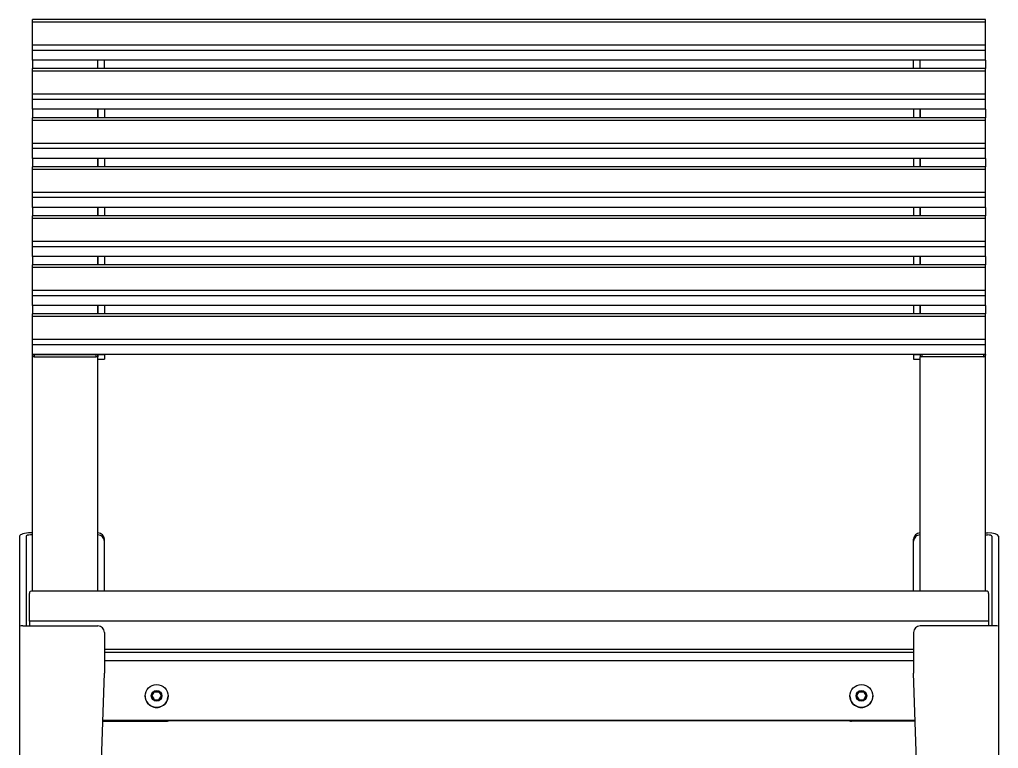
# Model space of a CAD drawing. Header units: millimetres. Extents: x 22162 to 28102, y 3160 to 7360.
# Drawn here: x 24495 to 25095, y 6397 to 6844 of the extents above; entities that cross this region are included whole.
import ezdxf

# ---------------------------------------------------------------- set-up
doc = ezdxf.new("R2010")
doc.units = ezdxf.units.MM
doc.header["$LTSCALE"] = 0.3

msp = doc.modelspace()

# ---------------------------------------------------------------- linework, layer by layer
at = {"color": 7, "linetype": 'Continuous'}
for p, q in [((24503.41, 6842.5), (24503.41, 6844.14)), ((25087.41, 6844.14), (24503.41, 6844.14)), ((24503.41, 6828.4), (24503.41, 6842.5)), ((25087.41, 6842.5), (24503.41, 6842.5)), ((25087.41, 6842.5), (25087.41, 6844.14)), ((25087.41, 6828.4), (25087.41, 6842.5)), ((24503.41, 6825.2), (24503.41, 6828.4)), ((25087.41, 6828.4), (24503.41, 6828.4)), ((25087.41, 6825.2), (25087.41, 6828.4)), ((24503.41, 6819.21), (24503.41, 6825.2)), ((25087.41, 6825.2), (24503.41, 6825.2)), ((25087.41, 6819.21), (25087.41, 6825.2)), ((25087.41, 6819.21), (24503.41, 6819.21)), ((24503.41, 6819.21), (24503.41, 6814.07)), ((24543.41, 6814.07), (24543.41, 6819.21)), ((24543.41, 6814.07), (24543.41, 6819.21)), ((24547.41, 6814.07), (24547.41, 6819.21)), ((25043.41, 6814.07), (25043.41, 6819.21)), ((25047.41, 6814.07), (25047.41, 6819.21)), ((25047.41, 6814.07), (25047.41, 6819.21)), ((25087.41, 6819.21), (25087.41, 6814.07)), ((24503.41, 6812.43), (24503.41, 6814.07)), ((25087.41, 6814.07), (24503.41, 6814.07)), ((24503.41, 6798.33), (24503.41, 6812.43)), ((25087.41, 6812.43), (24503.41, 6812.43)), ((25087.41, 6812.43), (25087.41, 6814.07)), ((25087.41, 6798.33), (25087.41, 6812.43)), ((24503.41, 6795.13), (24503.41, 6798.33)), ((25087.41, 6798.33), (24503.41, 6798.33)), ((25087.41, 6795.13), (25087.41, 6798.33)), ((24503.41, 6789.14), (24503.41, 6795.13)), ((25087.41, 6795.13), (24503.41, 6795.13)), ((25087.41, 6789.14), (25087.41, 6795.13)), ((25087.41, 6789.14), (24503.41, 6789.14)), ((24503.41, 6789.14), (24503.41, 6784)), ((24543.41, 6789.14), (24543.41, 6784)), ((24543.41, 6784), (24543.41, 6789.14)), ((24547.41, 6789.14), (24547.41, 6784)), ((25043.41, 6789.14), (25043.41, 6784)), ((25047.41, 6789.14), (25047.41, 6784)), ((25047.41, 6784), (25047.41, 6789.14)), ((25087.41, 6789.14), (25087.41, 6784)), ((24503.41, 6782.36), (24503.41, 6784)), ((25087.41, 6784), (24503.41, 6784)), ((24503.41, 6768.26), (24503.41, 6782.36)), ((25087.41, 6782.36), (24503.41, 6782.36)), ((25087.41, 6782.36), (25087.41, 6784)), ((25087.41, 6768.26), (25087.41, 6782.36)), ((24503.41, 6765.06), (24503.41, 6768.26)), ((25087.41, 6768.26), (24503.41, 6768.26)), ((25087.41, 6765.06), (25087.41, 6768.26)), ((24503.41, 6759.07), (24503.41, 6765.06)), ((25087.41, 6765.06), (24503.41, 6765.06)), ((25087.41, 6759.07), (25087.41, 6765.06)), ((25087.41, 6759.07), (24503.41, 6759.07)), ((24503.41, 6759.07), (24503.41, 6753.93)), ((24543.41, 6759.07), (24543.41, 6753.93)), ((24543.41, 6753.93), (24543.41, 6759.07)), ((24547.41, 6759.07), (24547.41, 6753.93)), ((25043.41, 6759.07), (25043.41, 6753.93)), ((25047.41, 6759.07), (25047.41, 6753.93)), ((25047.41, 6753.93), (25047.41, 6759.07)), ((25087.41, 6759.07), (25087.41, 6753.93)), ((24503.41, 6752.29), (24503.41, 6753.93)), ((25087.41, 6753.93), (24503.41, 6753.93)), ((24503.41, 6738.19), (24503.41, 6752.29)), ((25087.41, 6752.29), (24503.41, 6752.29)), ((25087.41, 6752.29), (25087.41, 6753.93)), ((25087.41, 6738.19), (25087.41, 6752.29)), ((24503.41, 6734.99), (24503.41, 6738.19)), ((25087.41, 6738.19), (24503.41, 6738.19)), ((25087.41, 6734.99), (25087.41, 6738.19)), ((24503.41, 6729), (24503.41, 6734.99)), ((25087.41, 6734.99), (24503.41, 6734.99)), ((25087.41, 6729), (25087.41, 6734.99)), ((25087.41, 6729), (24503.41, 6729)), ((24503.41, 6729), (24503.41, 6723.86)), ((24543.41, 6729), (24543.41, 6723.86)), ((24543.41, 6723.86), (24543.41, 6729)), ((24547.41, 6729), (24547.41, 6723.86)), ((25043.41, 6729), (25043.41, 6723.86)), ((25047.41, 6729), (25047.41, 6723.86)), ((25047.41, 6723.86), (25047.41, 6729)), ((25087.41, 6729), (25087.41, 6723.86)), ((24503.41, 6722.22), (24503.41, 6723.86)), ((25087.41, 6723.86), (24503.41, 6723.86)), ((24503.41, 6708.12), (24503.41, 6722.22)), ((25087.41, 6722.22), (24503.41, 6722.22)), ((25087.41, 6722.22), (25087.41, 6723.86)), ((25087.41, 6708.12), (25087.41, 6722.22)), ((24503.41, 6704.92), (24503.41, 6708.12)), ((25087.41, 6708.12), (24503.41, 6708.12)), ((25087.41, 6704.92), (25087.41, 6708.12)), ((24503.41, 6698.93), (24503.41, 6704.92)), ((25087.41, 6704.92), (24503.41, 6704.92)), ((25087.41, 6698.93), (25087.41, 6704.92)), ((25087.41, 6698.93), (24503.41, 6698.93)), ((24503.41, 6698.93), (24503.41, 6693.79)), ((24543.41, 6698.93), (24543.41, 6693.79)), ((24543.41, 6693.79), (24543.41, 6698.93)), ((24547.41, 6698.93), (24547.41, 6693.79)), ((25043.41, 6698.93), (25043.41, 6693.79)), ((25047.41, 6698.93), (25047.41, 6693.79)), ((25047.41, 6693.79), (25047.41, 6698.93)), ((25087.41, 6698.93), (25087.41, 6693.79)), ((24503.41, 6692.15), (24503.41, 6693.79)), ((25087.41, 6693.79), (24503.41, 6693.79)), ((24503.41, 6678.05), (24503.41, 6692.15)), ((25087.41, 6692.15), (24503.41, 6692.15)), ((25087.41, 6692.15), (25087.41, 6693.79)), ((25087.41, 6678.05), (25087.41, 6692.15)), ((24503.41, 6674.85), (24503.41, 6678.05)), ((25087.41, 6678.05), (24503.41, 6678.05)), ((25087.41, 6674.85), (25087.41, 6678.05)), ((24503.41, 6668.86), (24503.41, 6674.85)), ((25087.41, 6674.85), (24503.41, 6674.85)), ((25087.41, 6668.86), (25087.41, 6674.85)), ((25087.41, 6668.86), (24503.41, 6668.86)), ((24503.41, 6668.86), (24503.41, 6663.72)), ((24543.41, 6668.86), (24543.41, 6663.72)), ((24543.41, 6663.72), (24543.41, 6668.86)), ((24547.41, 6668.86), (24547.41, 6663.72)), ((25043.41, 6668.86), (25043.41, 6663.72)), ((25047.41, 6668.86), (25047.41, 6663.72)), ((25047.41, 6663.72), (25047.41, 6668.86)), ((25087.41, 6668.86), (25087.41, 6663.72)), ((24503.41, 6662.08), (24503.41, 6663.72)), ((25087.41, 6663.72), (24503.41, 6663.72)), ((24503.41, 6647.98), (24503.41, 6662.08)), ((25087.41, 6662.08), (24503.41, 6662.08)), ((25087.41, 6662.08), (25087.41, 6663.72)), ((25087.41, 6647.98), (25087.41, 6662.08)), ((24503.41, 6644.78), (24503.41, 6647.98)), ((25087.41, 6647.98), (24503.41, 6647.98)), ((24503.41, 6638.79), (24503.41, 6644.78)), ((25087.41, 6644.78), (24503.41, 6644.78)), ((25087.41, 6644.78), (25087.41, 6647.98)), ((25087.41, 6638.79), (25087.41, 6644.78)), ((24503.41, 6618.08), (24503.41, 6638.79)), ((25087.41, 6638.79), (24503.41, 6638.79)), ((24503.41, 6638.36), (24503.41, 6638.79)), ((24504.41, 6638.79), (24542.41, 6638.79)), ((24504.41, 6638.79), (24504.41, 6637.42)), ((24504.41, 6637.42), (24542.41, 6637.42)), ((24542.41, 6637.42), (24542.41, 6638.79)), ((24543.41, 6638.79), (24543.41, 6637.42)), ((24543.41, 6638.79), (24547.41, 6638.79)), ((24543.41, 6618.08), (24543.41, 6637.42)), ((24543.41, 6636.06), (24547.41, 6636.06)), ((24547.41, 6638.79), (24547.41, 6636.06)), ((24547.41, 6635.94), (24547.41, 6636.06)), ((25043.41, 6638.79), (25043.41, 6636.06)), ((25043.41, 6638.79), (25047.41, 6638.79)), ((25043.41, 6636.06), (25047.41, 6636.06)), ((25043.41, 6636.06), (25043.41, 6635.94)), ((25047.41, 6638.79), (25047.41, 6637.42)), ((25047.41, 6618.08), (25047.41, 6637.42)), ((25086.41, 6638.79), (25048.41, 6638.79)), ((25048.41, 6638.79), (25048.41, 6637.42)), ((25086.41, 6637.42), (25048.41, 6637.42)), ((25086.41, 6637.42), (25086.41, 6638.79)), ((25087.41, 6618.08), (25087.41, 6638.79)), ((25087.41, 6638.79), (25087.41, 6638.36)), ((24543.41, 6635.94), (24547.41, 6635.94)), ((25043.41, 6635.94), (25047.41, 6635.94)), ((24503.41, 6613.52), (24503.41, 6618.08)), ((24543.41, 6613.52), (24543.41, 6618.08)), ((25047.41, 6613.52), (25047.41, 6618.08)), ((25087.41, 6613.52), (25087.41, 6618.08)), ((24503.41, 6493.82), (24503.41, 6613.52)), ((24543.41, 6511.39), (24543.41, 6613.52)), ((25047.41, 6511.39), (25047.41, 6613.52)), ((25087.41, 6493.82), (25087.41, 6613.52)), ((24503.41, 6529.5), (24502.14, 6529.5)), ((24503.41, 6528.27), (24502.14, 6528.27)), ((25087.41, 6529.5), (25088.68, 6529.5)), ((25087.41, 6528.27), (25088.68, 6528.27)), ((24495.41, 6527.42), (24495.41, 6472.35)), ((24499.41, 6527.42), (24499.41, 6472.46)), ((24547.41, 6524.46), (24547.41, 6525.7)), ((24547.41, 6493.82), (24547.41, 6524.46)), ((25043.41, 6524.46), (25043.41, 6525.7)), ((25043.41, 6493.82), (25043.41, 6524.46)), ((25091.41, 6527.42), (25091.41, 6472.46)), ((25095.41, 6527.42), (25095.41, 6472.35)), ((24543.41, 6493.82), (24543.41, 6511.39)), ((25047.41, 6493.82), (25047.41, 6511.39)), ((24501.41, 6475.3), (24501.41, 6492.44)), ((25088.03, 6493.82), (24502.79, 6493.82)), ((25089.41, 6492.44), (25089.41, 6475.3)), ((24501.41, 6475.3), (24501.41, 6472.46)), ((25089.41, 6475.3), (24501.41, 6475.3)), ((25089.41, 6475.3), (25089.41, 6472.46)), ((24495.41, 6472.35), (24495.41, 6042.58)), ((24497.38, 6472.46), (24502.14, 6472.46)), ((24502.14, 6472.46), (24543.41, 6472.46)), ((24547.41, 6468.46), (24547.41, 6443.49)), ((25043.41, 6468.46), (25043.41, 6443.49)), ((25088.68, 6472.46), (25047.41, 6472.46)), ((25093.44, 6472.46), (25088.68, 6472.46)), ((25095.41, 6472.35), (25095.41, 6042.58)), ((24547.41, 6458.31), (25043.41, 6458.31)), ((25043.41, 6456.24), (24547.41, 6456.24)), ((24547.41, 6451.32), (25043.41, 6451.32)), ((24533.54, 6046.44), (24547.41, 6443.49)), ((25057.27, 6046.44), (25043.41, 6443.49)), ((24577.97, 6432.15), (24577.96, 6432.14)), ((24577.96, 6432.14), (24577.96, 6432.04)), ((24577.97, 6432.04), (24577.96, 6432.04)), ((24577.97, 6432.15), (24577.97, 6432.04)), ((24580.85, 6432.15), (24580.85, 6432.04)), ((24580.85, 6432.14), (24580.85, 6432.15)), ((24580.85, 6432.14), (24580.85, 6432.04)), ((24580.85, 6432.04), (24580.85, 6432.04)), ((25009.97, 6432.15), (25009.96, 6432.14)), ((25009.96, 6432.14), (25009.96, 6432.04)), ((25009.97, 6432.04), (25009.96, 6432.04)), ((25009.97, 6432.15), (25009.97, 6432.04)), ((25012.85, 6432.15), (25012.85, 6432.04)), ((25012.85, 6432.14), (25012.85, 6432.15)), ((25012.85, 6432.14), (25012.85, 6432.04)), ((25012.85, 6432.04), (25012.85, 6432.04)), ((24572.41, 6429.53), (24572.41, 6429.5)), ((24576.52, 6429.65), (24576.52, 6429.65)), ((24576.52, 6429.65), (24576.52, 6429.65)), ((24577.96, 6427.15), (24577.97, 6427.15)), ((24580.85, 6427.15), (24580.85, 6427.15)), ((24582.29, 6429.65), (24582.29, 6429.65)), ((24582.29, 6429.65), (24582.29, 6429.65)), ((24586.41, 6429.5), (24586.41, 6429.53)), ((25004.41, 6429.53), (25004.41, 6429.5)), ((25008.52, 6429.65), (25008.52, 6429.65)), ((25008.52, 6429.65), (25008.52, 6429.65)), ((25009.96, 6427.15), (25009.97, 6427.15)), ((25012.85, 6427.15), (25012.85, 6427.15)), ((25014.29, 6429.65), (25014.29, 6429.65)), ((25014.29, 6429.65), (25014.29, 6429.65)), ((25018.41, 6429.5), (25018.41, 6429.53)), ((24546.38, 6414.09), (24585.41, 6414.09)), ((25044.43, 6414.3), (24546.39, 6414.3)), ((24546.39, 6414.3), (24585.41, 6414.3)), ((25044.42, 6414.51), (24546.4, 6414.51)), ((24585.41, 6414.09), (24585.41, 6414.3)), ((25044.43, 6414.3), (25005.41, 6414.3)), ((25005.41, 6414.3), (25005.41, 6414.09)), ((25044.43, 6414.09), (25005.41, 6414.09))]:
    msp.add_line(p, q, dxfattribs=at)
for centre, radius, start, end in [((24497.19, 6458.33), 14.13, 89.21801, 97.23256), ((24543.41, 6468.46), 4, 0, 90), ((25047.41, 6468.46), 4, 90, 180), ((25093.63, 6458.33), 14.13, 82.76744, 90.78199), ((24345.16, 6564.97), 268.03, 329.67667, 330.29309), ((24344.56, 6565.21), 268.73, 329.67746, 330.2923), ((24579.41, 6566.85), 134.72, 269.38648, 270.61352), ((24579.41, 6566.75), 134.72, 269.38648, 270.61352), ((24814.26, 6565.32), 268.73, 209.7077, 210.32254), ((24813.66, 6564.87), 268.03, 209.70691, 210.32333), ((24777.16, 6564.97), 268.03, 329.67667, 330.29309), ((24776.56, 6565.21), 268.73, 329.67746, 330.2923), ((25011.41, 6566.85), 134.72, 269.38648, 270.61352), ((25011.41, 6566.75), 134.72, 269.38648, 270.61352), ((25246.26, 6565.32), 268.73, 209.7077, 210.32254), ((25245.66, 6564.87), 268.03, 209.70691, 210.32333), ((24809.33, 6562.47), 268.03, 209.70691, 210.32333), ((24579.41, 6561.86), 134.72, 269.38648, 270.61352), ((24348.89, 6562.82), 268.73, 329.67746, 330.2923), ((25241.33, 6562.47), 268.03, 209.70691, 210.32333), ((25011.41, 6561.86), 134.72, 269.38648, 270.61352), ((24780.89, 6562.82), 268.73, 329.67746, 330.2923)]:
    msp.add_arc(centre, radius, start, end, dxfattribs=at)
for centre, major_axis, ratio, start_param, end_param in [((24504.41, 6638.36), (1, 0), 0.939693, 3.141593, 4.712389), ((24542.41, 6638.36), (1, 0), 0.939693, 4.712389, 6.283185), ((25048.41, 6638.36), (1, 0), 0.939693, 3.141593, 4.712389), ((25086.41, 6638.36), (1, 0), 0.939693, 4.712389, 6.283185), ((24502.14, 6527.42), (6.73, 0), 0.309017, 1.570796, 3.141593), ((24502.14, 6527.42), (2.73, 0), 0.309017, 1.570796, 3.141593), ((24543.41, 6525.7), (4, 0), 0.951057, 0, 1.570796), ((24543.41, 6524.46), (-4, 0), 0.951057, 3.141593, 4.712389), ((25047.41, 6525.7), (-4, 0), 0.951057, 4.712389, 6.283185), ((25047.41, 6524.46), (4, 0), 0.951057, 1.570796, 3.141593), ((25088.68, 6527.42), (-6.73, 0), 0.309017, 3.141593, 4.712389), ((25088.68, 6527.42), (-2.73, 0), 0.309017, 3.141593, 4.712389), ((24503.41, 6491.82), (1.62, -1.62), 0.726543, 2.199115, 3.769911), ((25087.41, 6491.82), (-1.62, -1.62), 0.726543, 2.513274, 3.769911), ((24579.41, 6429.5), (-7, 0), 0.999391, 0, 3.141593), ((25011.41, 6429.5), (-7, 0), 0.999391, 0, 3.141593), ((24585.41, 6418.09), (4, 0), 0.999391, 4.712389, 5.037489), ((25005.41, 6418.09), (4, 0), 0.999391, 4.387289, 4.712389)]:
    msp.add_ellipse(centre, major_axis=major_axis, ratio=ratio, start_param=start_param, end_param=end_param, dxfattribs=at)
for centre, major_axis in [((24579.41, 6429.53), (-7, 0)), ((24579.41, 6429.65), (-3.25, 0)), ((24579.41, 6429.65), (3.1, 0)), ((24579.41, 6429.65), (3.03, 0)), ((25011.41, 6429.53), (-7, 0)), ((25011.41, 6429.65), (-3.25, 0)), ((25011.41, 6429.65), (3.1, 0)), ((25011.41, 6429.65), (-3.03, 0))]:
    msp.add_ellipse(centre, major_axis=major_axis, ratio=0.999391, dxfattribs=at)

doc.saveas('drawing.dxf')
